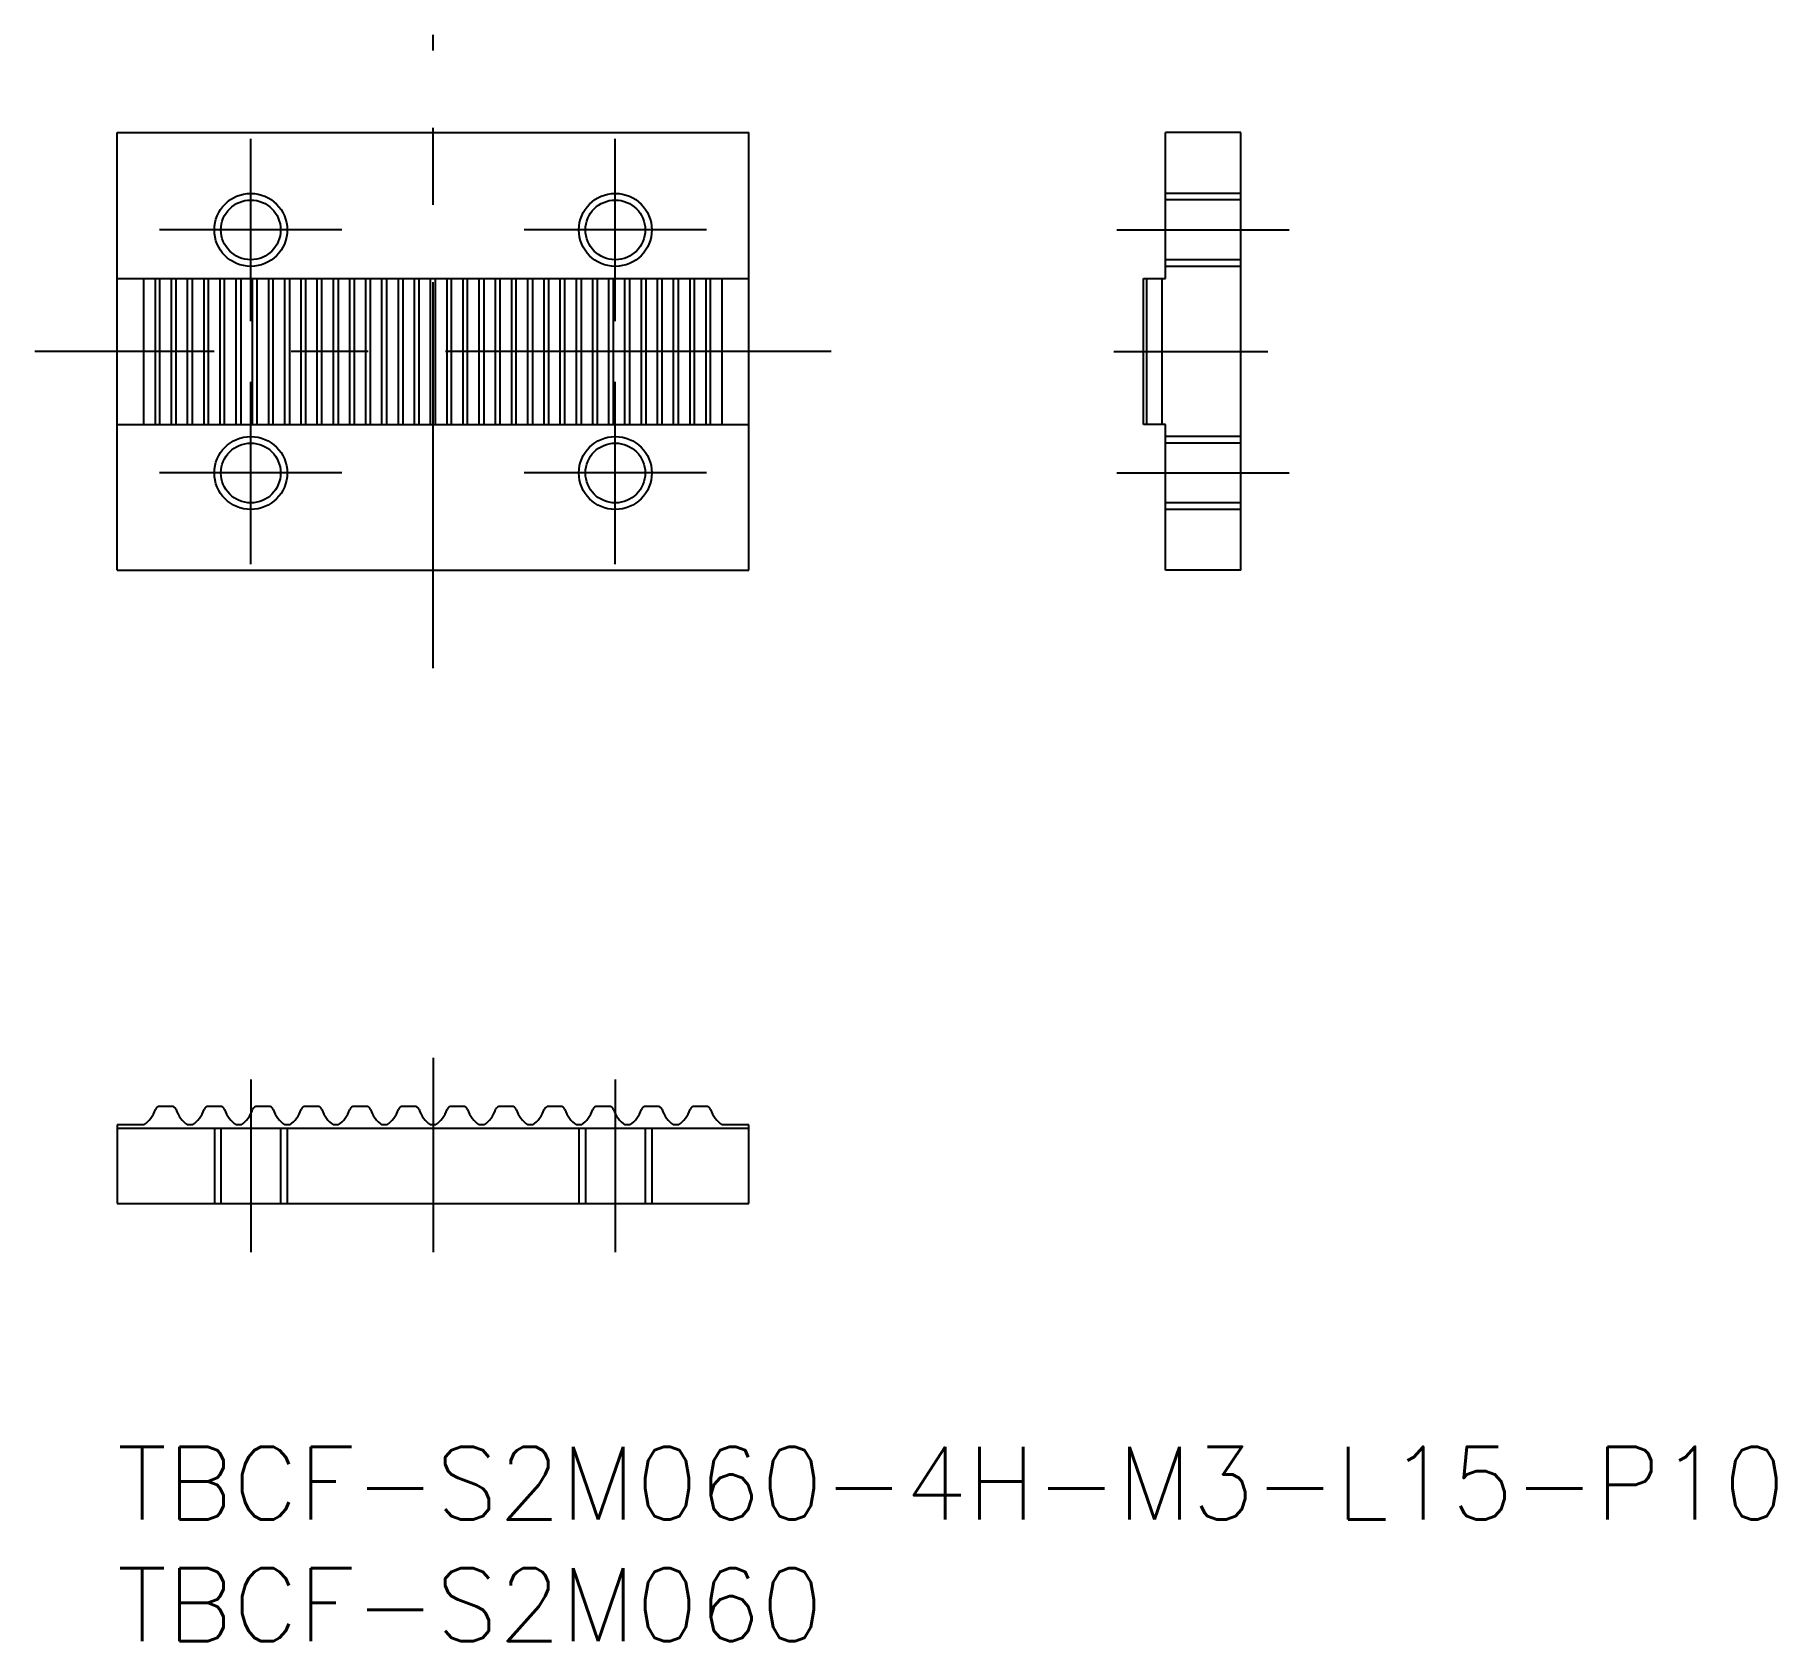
# Model space of a CAD drawing. Extents: x -3.4 to 68.3, y -8 to 58.1.
import ezdxf

# ---------------------------------------------------------------- set-up
doc = ezdxf.new("R2010")
doc.units = 0
doc.header["$LTSCALE"] = 0.5
doc.linetypes.add('CENTER', pattern=[50.8, 31.75, -6.35, 6.35, -6.35])
doc.linetypes.add('DASHED', pattern=[19.05, 12.7, -6.35])
for name, color, linetype in [('MSM_CENTER', 1, 'CENTER'), ('MSM_CONTINUOUS', 7, 'CONTINUOUS'), ('MSM_DASHED', 4, 'DASHED'), ('MSM_NARROW', 5, 'CONTINUOUS'), ('MSM_PART_NUMBER', 7, 'CONTINUOUS')]:
    doc.layers.add(name, color=color, linetype=linetype)
doc.styles.get("Standard").update_dxf_attribs({"font": 'txt.shx', "height": 3, "bigfont": 'bigfont.shx'})

msp = doc.modelspace()

# ---------------------------------------------------------------- linework, layer by layer
at = {"layer": 'MSM_CENTER'}
for p, q in [((13, 32.034), (13, 58.082)), ((5.5, 46.308), (5.5, 53.808)), ((20.5, 46.308), (20.5, 53.808)), ((9.25, 50.058), (1.75, 50.058)), ((24.25, 50.058), (16.75, 50.058)), ((41.137, 50.058), (48.237, 50.058)), ((29.387, 45.058), (-3.387, 45.058)), ((41.01, 45.058), (47.346, 45.058)), ((5.5, 36.308), (5.5, 43.808)), ((20.5, 36.308), (20.5, 43.808)), ((9.25, 40.058), (1.75, 40.058)), ((24.25, 40.058), (16.75, 40.058)), ((41.137, 40.058), (48.237, 40.058)), ((13, 16), (13, 8)), ((5.5, 15.1), (5.5, 8)), ((20.5, 15.1), (20.5, 8))]:
    msp.add_line(p, q, dxfattribs=at)
at = {"layer": 'MSM_CONTINUOUS'}
for p, q in [((0, 54.058), (26, 54.058)), ((0, 36.058), (0, 54.058)), ((26, 36.058), (26, 54.058)), ((46.237, 54.058), (43.137, 54.058)), ((43.137, 48.058), (43.137, 54.058)), ((46.237, 36.058), (46.237, 54.058)), ((0, 48.058), (26, 48.058)), ((1.103, 42.058), (1.103, 48.058)), ((2.897, 42.058), (2.897, 48.058)), ((3.103, 42.058), (3.103, 48.058)), ((4.897, 42.058), (4.897, 48.058)), ((5.103, 42.058), (5.103, 48.058)), ((6.897, 42.058), (6.897, 48.058)), ((7.103, 42.058), (7.103, 48.058)), ((8.897, 42.058), (8.897, 48.058)), ((9.103, 42.058), (9.103, 48.058)), ((10.897, 42.058), (10.897, 48.058)), ((11.103, 42.058), (11.103, 48.058)), ((12.897, 42.058), (12.897, 48.058)), ((13.103, 42.058), (13.103, 48.058)), ((14.897, 42.058), (14.897, 48.058)), ((15.103, 42.058), (15.103, 48.058)), ((16.897, 42.058), (16.897, 48.058)), ((17.103, 42.058), (17.103, 48.058)), ((18.897, 42.058), (18.897, 48.058)), ((19.103, 42.058), (19.103, 48.058)), ((20.897, 42.058), (20.897, 48.058)), ((21.103, 42.058), (21.103, 48.058)), ((22.897, 42.058), (22.897, 48.058)), ((23.103, 42.058), (23.103, 48.058)), ((24.897, 42.058), (24.897, 48.058)), ((42.237, 42.058), (42.237, 48.058)), ((42.237, 48.058), (43.137, 48.058)), ((42.997, 48.058), (42.997, 42.058)), ((0, 42.058), (26, 42.058)), ((43.137, 42.058), (42.237, 42.058)), ((43.137, 36.058), (43.137, 42.058)), ((0, 36.058), (26, 36.058)), ((46.237, 36.058), (43.137, 36.058)), ((2.236, 14), (1.764, 14)), ((4.236, 14), (3.764, 14)), ((6.236, 14), (5.764, 14)), ((8.236, 14), (7.764, 14)), ((10.236, 14), (9.764, 14)), ((12.236, 14), (11.764, 14)), ((14.236, 14), (13.764, 14)), ((16.236, 14), (15.764, 14)), ((18.236, 14), (17.764, 14)), ((20.236, 14), (19.764, 14)), ((22.236, 14), (21.764, 14)), ((24.236, 14), (23.764, 14)), ((0, 13.24), (0, 10)), ((1.103, 13.24), (0, 13.24)), ((0, 13.1), (26, 13.1)), ((3.103, 13.24), (2.897, 13.24)), ((5.103, 13.24), (4.897, 13.24)), ((7.103, 13.24), (6.897, 13.24)), ((9.103, 13.24), (8.897, 13.24)), ((11.103, 13.24), (10.897, 13.24)), ((13.103, 13.24), (12.897, 13.24)), ((15.103, 13.24), (14.897, 13.24)), ((17.103, 13.24), (16.897, 13.24)), ((19.103, 13.24), (18.897, 13.24)), ((21.103, 13.24), (20.897, 13.24)), ((23.103, 13.24), (22.897, 13.24)), ((26, 13.24), (24.897, 13.24)), ((26, 10), (26, 13.24)), ((0, 10), (26, 10))]:
    msp.add_line(p, q, dxfattribs=at)
for centre in [(5.5, 50.058), (20.5, 50.058), (5.5, 40.058), (20.5, 40.058)]:
    msp.add_circle(centre, 1.229, dxfattribs=at)
for centre, radius, start, end in [((0.35, 14.3), 1.3, 305.37459, 340.52878), ((1.764, 13.8), 0.2, 90, 160.52878), ((2.236, 13.8), 0.2, 19.47122, 90), ((3.65, 14.3), 1.3, 199.47122, 234.62541), ((2.35, 14.3), 1.3, 305.37459, 340.52878), ((3.764, 13.8), 0.2, 90, 160.52878), ((4.236, 13.8), 0.2, 19.47122, 90), ((5.65, 14.3), 1.3, 199.47122, 234.62541), ((4.35, 14.3), 1.3, 305.37459, 340.52878), ((5.764, 13.8), 0.2, 90, 160.52878), ((6.236, 13.8), 0.2, 19.47122, 90), ((7.65, 14.3), 1.3, 199.47122, 234.62541), ((6.35, 14.3), 1.3, 305.37459, 340.52878), ((7.764, 13.8), 0.2, 90, 160.52878), ((8.236, 13.8), 0.2, 19.47122, 90), ((9.65, 14.3), 1.3, 199.47122, 234.62541), ((8.35, 14.3), 1.3, 305.37459, 340.52878), ((9.764, 13.8), 0.2, 90, 160.52878), ((10.236, 13.8), 0.2, 19.47122, 90), ((11.65, 14.3), 1.3, 199.47122, 234.62541), ((10.35, 14.3), 1.3, 305.37459, 340.52878), ((11.764, 13.8), 0.2, 90, 160.52878), ((12.236, 13.8), 0.2, 19.47122, 90), ((13.65, 14.3), 1.3, 199.47122, 234.62541), ((12.35, 14.3), 1.3, 305.37459, 340.52878), ((13.764, 13.8), 0.2, 90, 160.52878), ((14.236, 13.8), 0.2, 19.47122, 90), ((15.65, 14.3), 1.3, 199.47122, 234.62541), ((14.35, 14.3), 1.3, 305.37459, 340.52878), ((15.764, 13.8), 0.2, 90, 160.52878), ((16.236, 13.8), 0.2, 19.47122, 90), ((17.65, 14.3), 1.3, 199.47122, 234.62541), ((16.35, 14.3), 1.3, 305.37459, 340.52878), ((17.764, 13.8), 0.2, 90, 160.52878), ((18.236, 13.8), 0.2, 19.47122, 90), ((19.65, 14.3), 1.3, 199.47122, 234.62541), ((18.35, 14.3), 1.3, 305.37459, 340.52878), ((19.764, 13.8), 0.2, 90, 160.52878), ((20.236, 13.8), 0.2, 19.47122, 90), ((21.65, 14.3), 1.3, 199.47122, 234.62541), ((20.35, 14.3), 1.3, 305.37459, 340.52878), ((21.764, 13.8), 0.2, 90, 160.52878), ((22.236, 13.8), 0.2, 19.47122, 90), ((23.65, 14.3), 1.3, 199.47122, 234.62541), ((22.35, 14.3), 1.3, 305.37459, 340.52878), ((23.764, 13.8), 0.2, 90, 160.52878), ((24.236, 13.8), 0.2, 19.47122, 90), ((25.65, 14.3), 1.3, 199.47122, 234.62541)]:
    msp.add_arc(centre, radius, start, end, dxfattribs=at)
at = {"layer": 'MSM_DASHED'}
for p, q in [((46.237, 51.558), (43.137, 51.558)), ((46.237, 51.288), (43.137, 51.288)), ((46.237, 48.829), (43.137, 48.829)), ((46.237, 48.558), (43.137, 48.558)), ((46.237, 41.558), (43.137, 41.558)), ((46.237, 41.288), (43.137, 41.288)), ((46.237, 38.829), (43.137, 38.829)), ((46.237, 38.558), (43.137, 38.558)), ((4, 13.1), (4, 10)), ((4.271, 13.1), (4.271, 10)), ((6.729, 13.1), (6.729, 10)), ((7, 13.1), (7, 10)), ((19, 13.1), (19, 10)), ((19.271, 13.1), (19.271, 10)), ((21.729, 13.1), (21.729, 10)), ((22, 13.1), (22, 10))]:
    msp.add_line(p, q, dxfattribs=at)
at = {"layer": 'MSM_NARROW'}
for p, q in [((1.576, 42.058), (1.576, 48.058)), ((1.764, 42.058), (1.764, 48.058)), ((2.236, 42.058), (2.236, 48.058)), ((2.424, 42.058), (2.424, 48.058)), ((3.576, 42.058), (3.576, 48.058)), ((3.764, 42.058), (3.764, 48.058)), ((4.236, 42.058), (4.236, 48.058)), ((4.424, 42.058), (4.424, 48.058)), ((5.576, 42.058), (5.576, 48.058)), ((5.764, 42.058), (5.764, 48.058)), ((6.236, 42.058), (6.236, 48.058)), ((6.424, 42.058), (6.424, 48.058)), ((7.576, 42.058), (7.576, 48.058)), ((7.764, 42.058), (7.764, 48.058)), ((8.236, 42.058), (8.236, 48.058)), ((8.424, 42.058), (8.424, 48.058)), ((9.576, 42.058), (9.576, 48.058)), ((9.764, 42.058), (9.764, 48.058)), ((10.236, 42.058), (10.236, 48.058)), ((10.424, 42.058), (10.424, 48.058)), ((11.576, 42.058), (11.576, 48.058)), ((11.764, 42.058), (11.764, 48.058)), ((12.236, 42.058), (12.236, 48.058)), ((12.424, 42.058), (12.424, 48.058)), ((13.576, 42.058), (13.576, 48.058)), ((13.764, 42.058), (13.764, 48.058)), ((14.236, 42.058), (14.236, 48.058)), ((14.424, 42.058), (14.424, 48.058)), ((15.576, 42.058), (15.576, 48.058)), ((15.764, 42.058), (15.764, 48.058)), ((16.236, 42.058), (16.236, 48.058)), ((16.424, 42.058), (16.424, 48.058)), ((17.576, 42.058), (17.576, 48.058)), ((17.764, 42.058), (17.764, 48.058)), ((18.236, 42.058), (18.236, 48.058)), ((18.424, 42.058), (18.424, 48.058)), ((19.576, 42.058), (19.576, 48.058)), ((19.764, 42.058), (19.764, 48.058)), ((20.236, 42.058), (20.236, 48.058)), ((20.424, 42.058), (20.424, 48.058)), ((21.576, 42.058), (21.576, 48.058)), ((21.764, 42.058), (21.764, 48.058)), ((22.236, 42.058), (22.236, 48.058)), ((22.424, 42.058), (22.424, 48.058)), ((23.576, 42.058), (23.576, 48.058)), ((23.764, 42.058), (23.764, 48.058)), ((24.236, 42.058), (24.236, 48.058)), ((24.424, 42.058), (24.424, 48.058)), ((42.371, 42.058), (42.371, 48.058))]:
    msp.add_line(p, q, dxfattribs=at)
for centre in [(5.5, 50.058), (20.5, 50.058), (5.5, 40.058), (20.5, 40.058)]:
    msp.add_circle(centre, 1.5, dxfattribs=at)

# ---------------------------------------------------------------- texts
at = {"layer": 'MSM_PART_NUMBER'}
for s, p in [('TBCF-S2M060-4H-M3-L15-P10', (0, -3)), ('TBCF-S2M060', (0, -8))]:
    msp.add_text(s, height=3, dxfattribs=at).set_placement(p)

doc.saveas('drawing.dxf')
